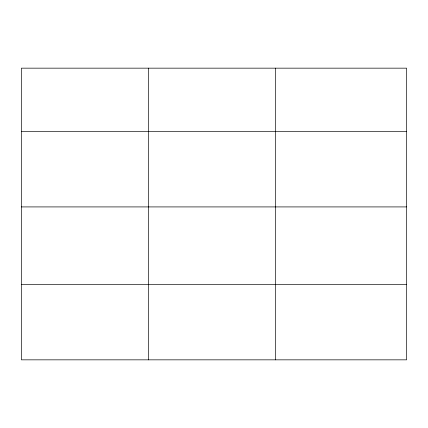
<?xml version="1.0" encoding="UTF-8"?>
<svg xmlns="http://www.w3.org/2000/svg" width="428" height="428" viewBox="0 0 428 428"><rect width="100%" height="100%" fill="white"/><g stroke="black" fill="none" stroke-linecap="round" stroke-linejoin="round"><path stroke-width="0.64" d="M406.6 206.917L406.6 68.159L21.4 68.159L21.4 359.841L406.6 359.841L406.6 206.917L21.4 206.917M21.4 131.594L406.6 131.594M21.4 284.518L406.6 284.518M275.632 68.159L275.632 359.841M148.516 68.159L148.516 359.841"/></g></svg>
